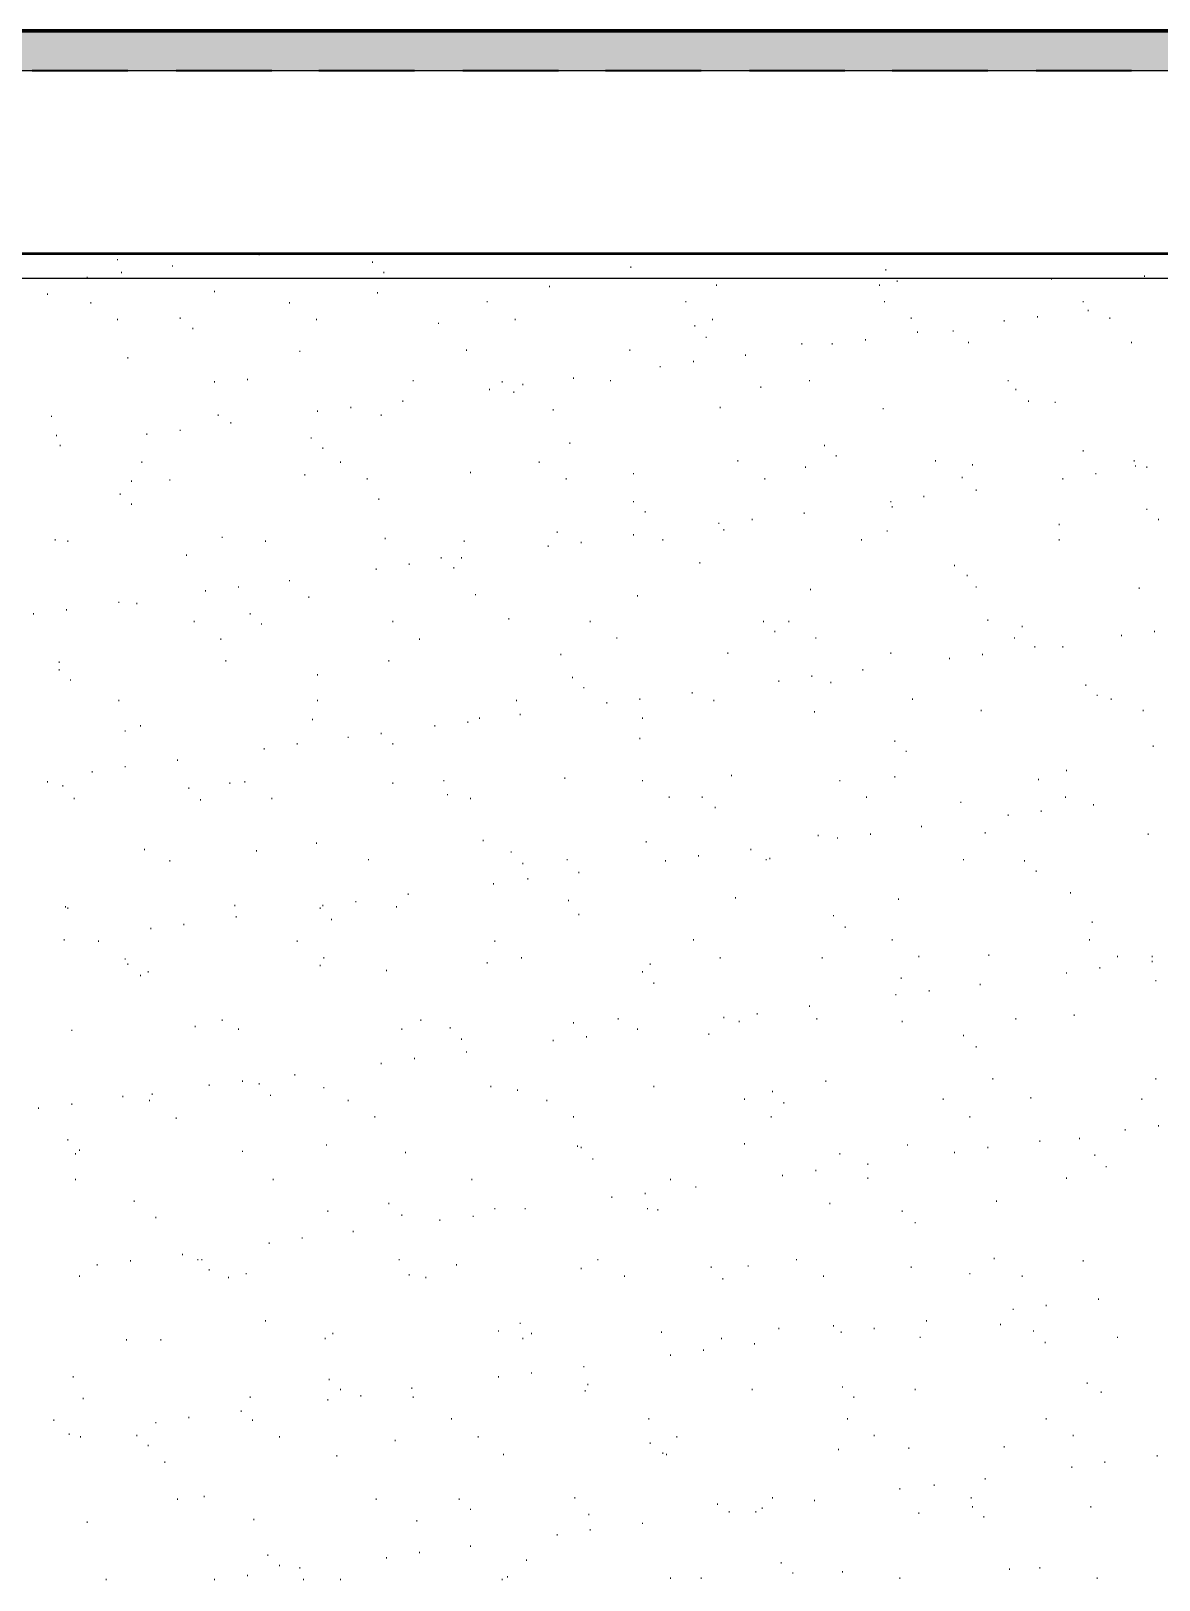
# Model space of a CAD drawing. Header units: inches. Extents: x 5 to 516, y -193 to 129.
# Drawn here: x 43.355 to 46.307, y -83.44 to -79.386 of the extents above; entities that cross this region are included whole.
import ezdxf

# ---------------------------------------------------------------- set-up
doc = ezdxf.new("R2010")
doc.units = ezdxf.units.IN
doc.header["$MEASUREMENT"] = 0
for name, color, linetype in [('Highlight', 210, 'Continuous'), ('PDF4_Geometry', 7, 'Continuous'), ('PDF4_Solid Fills', 7, 'Continuous')]:
    doc.layers.add(name, color=color, linetype=linetype)

msp = doc.modelspace()

# ---------------------------------------------------------------- hatches: boundary and pattern name
at = {"layer": 'PDF4_Solid Fills', "true_color": 0xb3b3b3, "transparency": 33554559}
msp.add_hatch(color=253, dxfattribs=at).paths.add_polyline_path([(33.2754117, -79.489649), (78.6554168, -79.489649), (78.6554168, -79.3863156), (28.0920888, -79.3863156), (28.0920888, -79.489649)])

# ---------------------------------------------------------------- linework, layer by layer
at = {"layer": 'Highlight'}
for p, q in [((23.3387434, -79.4896516), (137.6392915, -79.4896516)), ((23.3387518, -80.0329832), (138.0451299, -80.0329832))]:
    msp.add_line(p, q, dxfattribs=at)
at = {"layer": 'PDF4_Geometry', "lineweight": 70}
msp.add_lwpolyline([(134.6320923, -79.969649), (134.6320923, -79.3863156), (26.9620804, -79.3863156)], dxfattribs=at)
at = {"layer": 'PDF4_Geometry', "lineweight": 35}
for points in [[(43.3587526, -79.4896516), (43.6087526, -79.4896516)], [(43.7354142, -79.4896516), (43.9854142, -79.4896516)], [(44.1087527, -79.4896516), (44.3587527, -79.4896516)], [(44.4854142, -79.4896516), (44.7354142, -79.4896516)], [(44.8587527, -79.4896516), (45.1087528, -79.4896516)], [(45.2354143, -79.4896516), (45.4854143, -79.4896516)], [(45.6087528, -79.4896516), (45.8587528, -79.4896516)], [(45.9854143, -79.4896516), (46.2354144, -79.4896516)]]:
    msp.add_lwpolyline(points, dxfattribs=at)
at = {"layer": 'PDF4_Geometry', "lineweight": 50}
msp.add_lwpolyline([(134.6320923, -79.969649), (26.9620804, -79.969649)], dxfattribs=at)
at = {"layer": 'PDF4_Geometry', "lineweight": 15}
for points in [[(43.9520915, -79.9729821), (43.9520915, -79.9696487)], [(43.5820913, -79.9863154), (43.5820913, -79.9829821)], [(43.7254247, -80.0029821), (43.7254247, -79.9996488)], [(44.248758, -79.9929821), (44.248758, -79.9896487)], [(44.9254243, -80.0063154), (44.9254243, -80.0029821)], [(45.5920911, -80.0129821), (45.5920911, -80.0096488)], [(43.5020912, -80.0329821), (43.5020912, -80.0296488)], [(43.5920909, -80.0196488), (43.5920909, -80.0163154)], [(44.2787576, -80.0196488), (44.2787576, -80.0163154)], [(44.7120912, -80.0563154), (44.7120912, -80.0529821)], [(45.1487579, -80.0529821), (45.1487579, -80.0496488)], [(45.5754242, -80.0529821), (45.5754242, -80.0496488)], [(45.6220915, -80.0429821), (45.6220915, -80.0396488)], [(46.0254246, -80.0363154), (46.0254246, -80.0329821)], [(46.2687582, -80.0296488), (46.2687582, -80.0263154)], [(43.3987578, -80.0763154), (43.3987578, -80.0729821)], [(43.8354245, -80.0696488), (43.8354245, -80.0663154)], [(44.2620908, -80.0729821), (44.2620908, -80.0696488)], [(44.5487577, -80.0963154), (44.5487577, -80.0929821)], [(45.0687578, -80.0963154), (45.0687578, -80.0929821)], [(45.5887578, -80.0963154), (45.5887578, -80.0929821)], [(46.1087579, -80.0963154), (46.1087579, -80.0929821)], [(43.5120907, -80.0996488), (43.5120907, -80.0963154)], [(44.0320908, -80.0996488), (44.0320908, -80.0963154)], [(45.9887577, -80.1363154), (45.9887577, -80.1329821)], [(46.1220915, -80.1196488), (46.1220915, -80.1163154)], [(43.5820913, -80.1429821), (43.5820913, -80.1396488)], [(43.7454247, -80.1396488), (43.7454247, -80.1363154)], [(43.7787576, -80.1663154), (43.7787576, -80.1629821)], [(44.1020914, -80.1429821), (44.1020914, -80.1396488)], [(44.4220911, -80.1529821), (44.4220911, -80.1496488)], [(44.6220914, -80.1429821), (44.6220914, -80.1396488)], [(45.092091, -80.1596488), (45.092091, -80.1563154)], [(45.1387583, -80.1429821), (45.1387583, -80.1396488)], [(45.6587576, -80.1396488), (45.6587576, -80.1363154)], [(45.6754244, -80.1763154), (45.6754244, -80.1729821)], [(45.7687582, -80.1729821), (45.7687582, -80.1696488)], [(45.9020912, -80.1463154), (45.9020912, -80.1429821)], [(46.1787576, -80.1396488), (46.1787576, -80.1363154)], [(45.1220915, -80.1896488), (45.1220915, -80.1863154)], [(45.3720915, -80.2063154), (45.3720915, -80.2029821)], [(45.4520917, -80.2063154), (45.4520917, -80.2029821)], [(45.5387582, -80.1963154), (45.5387582, -80.1929821)], [(45.8087582, -80.2029821), (45.8087582, -80.1996488)], [(46.2354246, -80.2029821), (46.2354246, -80.1996488)], [(43.6087577, -80.2429821), (43.6087577, -80.2396488)], [(44.0587581, -80.2263154), (44.0587581, -80.2229821)], [(44.4954248, -80.2229821), (44.4954248, -80.2196488)], [(44.9220911, -80.2229821), (44.9220911, -80.2196488)], [(45.0887578, -80.2529821), (45.0887578, -80.2496488)], [(45.2254249, -80.2363154), (45.2254249, -80.2329821)], [(43.922091, -80.2996488), (43.922091, -80.2963154)], [(44.7754245, -80.2963154), (44.7754245, -80.2929821)], [(45.0020913, -80.2663154), (45.0020913, -80.2629821)], [(43.8354245, -80.3063154), (43.8354245, -80.3029821)], [(44.3554246, -80.3029821), (44.3554246, -80.2996488)], [(44.5554249, -80.3263154), (44.5554249, -80.3229821)], [(44.5887578, -80.3063154), (44.5887578, -80.3029821)], [(44.6187583, -80.3329821), (44.6187583, -80.3296488)], [(44.6420915, -80.3129821), (44.6420915, -80.3096488)], [(44.8720914, -80.3029821), (44.8720914, -80.2996488)], [(45.2654249, -80.3196488), (45.2654249, -80.3163154)], [(45.3920915, -80.3029821), (45.3920915, -80.2996488)], [(45.9120916, -80.3029821), (45.9120916, -80.2996488)], [(45.9320916, -80.3263154), (45.9320916, -80.3229821)], [(44.1920911, -80.3729821), (44.1920911, -80.3696488)], [(44.3287581, -80.3563154), (44.3287581, -80.3529821)], [(44.7220916, -80.3796488), (44.7220916, -80.3763154)], [(45.1587575, -80.3729821), (45.1587575, -80.3696488)], [(45.5854247, -80.3763154), (45.5854247, -80.3729821)], [(45.9654245, -80.3563154), (45.9654245, -80.3529821)], [(46.035425, -80.3596488), (46.035425, -80.3563154)], [(43.4087574, -80.3963154), (43.4087574, -80.3929821)], [(43.8454241, -80.3929821), (43.8454241, -80.3896488)], [(43.8787578, -80.4129821), (43.8787578, -80.4096488)], [(44.1054245, -80.3829821), (44.1054245, -80.3796488)], [(44.2720912, -80.3929821), (44.2720912, -80.3896488)], [(43.422091, -80.4463155), (43.422091, -80.4429821)], [(43.6587574, -80.4429821), (43.6587574, -80.4396488)], [(43.7454247, -80.4329821), (43.7454247, -80.4296488)], [(44.0887577, -80.4529821), (44.0887577, -80.4496488)], [(43.4320914, -80.4729821), (43.4320914, -80.4696488)], [(44.1187582, -80.4796488), (44.1187582, -80.4763155)], [(44.7654249, -80.4663155), (44.7654249, -80.4629821)], [(45.4320916, -80.4729821), (45.4320916, -80.4696488)], [(45.4620912, -80.4996488), (45.4620912, -80.4963155)], [(46.1087579, -80.4863155), (46.1087579, -80.4829821)], [(43.6454246, -80.5163155), (43.6454246, -80.5129821)], [(44.1654247, -80.5163155), (44.1654247, -80.5129821)], [(44.5054244, -80.5429821), (44.5054244, -80.5396488)], [(44.6854248, -80.5163155), (44.6854248, -80.5129821)], [(45.2054248, -80.5129821), (45.2054248, -80.5096488)], [(45.3820911, -80.5296488), (45.3820911, -80.5263155)], [(45.7220917, -80.5129821), (45.7220917, -80.5096488)], [(45.8187579, -80.5229821), (45.8187579, -80.5196488)], [(46.2420909, -80.5129821), (46.2420909, -80.5096488)], [(46.2454249, -80.5263155), (46.2454249, -80.5229821)], [(46.2754246, -80.5296488), (46.2754246, -80.5263155)], [(43.6187582, -80.5663155), (43.6187582, -80.5629821)], [(43.7187575, -80.5629821), (43.7187575, -80.5596488)], [(44.0720909, -80.5496488), (44.0720909, -80.5463155)], [(44.2354244, -80.5596488), (44.2354244, -80.5563155)], [(44.7554244, -80.5596488), (44.7554244, -80.5563155)], [(44.9320916, -80.5463155), (44.9320916, -80.5429821)], [(45.2754245, -80.5596488), (45.2754245, -80.5563155)], [(45.7920914, -80.5563155), (45.7920914, -80.5529821)], [(46.055425, -80.5596488), (46.055425, -80.5563155)], [(46.1420916, -80.5463155), (46.1420916, -80.5429821)], [(43.5887577, -80.5996488), (43.5887577, -80.5963155)], [(44.2654248, -80.6129821), (44.2654248, -80.6096488)], [(44.9320916, -80.6196488), (44.9320916, -80.6163155)], [(45.6054247, -80.6196488), (45.6054247, -80.6163155)], [(45.6920912, -80.6063155), (45.6920912, -80.6029821)], [(45.8287582, -80.5896488), (45.8287582, -80.5863155)], [(43.6187582, -80.6263155), (43.6187582, -80.6229821)], [(44.9620912, -80.6463155), (44.9620912, -80.6429821)], [(45.3787579, -80.6496488), (45.3787579, -80.6463155)], [(45.6087579, -80.6329821), (45.6087579, -80.6296488)], [(46.2754246, -80.6396488), (46.2754246, -80.6363155)], [(44.7320912, -80.6996488), (44.7320912, -80.6963155)], [(45.1554243, -80.6763155), (45.1554243, -80.6729821)], [(45.168758, -80.6929821), (45.168758, -80.6896488)], [(45.2420909, -80.6663155), (45.2420909, -80.6629821)], [(45.5954242, -80.6963155), (45.5954242, -80.6929821)], [(46.0454246, -80.6796488), (46.0454246, -80.6763155)], [(46.3054251, -80.6663155), (46.3054251, -80.6629821)], [(43.4187578, -80.7196488), (43.4187578, -80.7163155)], [(43.4520915, -80.7229821), (43.4520915, -80.7196488)], [(43.8554245, -80.7129821), (43.8554245, -80.7096488)], [(43.9687575, -80.7229821), (43.9687575, -80.7196488)], [(44.2820908, -80.7163155), (44.2820908, -80.7129821)], [(44.4887576, -80.7229821), (44.4887576, -80.7196488)], [(44.708758, -80.7363155), (44.708758, -80.7329821)], [(44.7954245, -80.7263155), (44.7954245, -80.7229821)], [(44.9320916, -80.7063155), (44.9320916, -80.7029821)], [(45.0087577, -80.7196488), (45.0087577, -80.7163155)], [(45.5287577, -80.7196488), (45.5287577, -80.7163155)], [(46.0454246, -80.7196488), (46.0454246, -80.7163155)], [(43.7620907, -80.7596488), (43.7620907, -80.7563155)], [(44.3454241, -80.7829821), (44.3454241, -80.7796488)], [(44.4287575, -80.7663155), (44.4287575, -80.7629821)], [(44.4820912, -80.7663155), (44.4820912, -80.7629821)], [(45.1054246, -80.7796488), (45.1054246, -80.7763155)], [(44.0320908, -80.8263155), (44.0320908, -80.8229821)], [(44.2587576, -80.7963155), (44.2587576, -80.7929821)], [(44.4620911, -80.7929821), (44.4620911, -80.7896488)], [(45.7720913, -80.7863155), (45.7720913, -80.7829821)], [(45.805425, -80.8129821), (45.805425, -80.8096488)], [(43.8120912, -80.8529822), (43.8120912, -80.8496488)], [(43.8987578, -80.8429822), (43.8987578, -80.8396488)], [(44.5187581, -80.8629822), (44.5187581, -80.8596488)], [(44.9420912, -80.8663155), (44.9420912, -80.8629822)], [(45.3954247, -80.8496488), (45.3954247, -80.8463155)], [(45.8287582, -80.8429822), (45.8287582, -80.8396488)], [(46.2554246, -80.8463155), (46.2554246, -80.8429822)], [(43.4487574, -80.9029822), (43.4487574, -80.8996488)], [(43.5854245, -80.8829822), (43.5854245, -80.8796488)], [(43.632091, -80.8863155), (43.632091, -80.8829822)], [(44.0820913, -80.8696488), (44.0820913, -80.8663155)], [(43.3620909, -80.9129822), (43.3620909, -80.9096488)], [(43.7820908, -80.9329822), (43.7820908, -80.9296488)], [(43.9287574, -80.9129822), (43.9287574, -80.9096488)], [(43.9587579, -80.9396488), (43.9587579, -80.9363155)], [(44.3020909, -80.9329822), (44.3020909, -80.9296488)], [(44.6054246, -80.9263155), (44.6054246, -80.9229822)], [(44.8187578, -80.9329822), (44.8187578, -80.9296488)], [(45.2720913, -80.9329822), (45.2720913, -80.9296488)], [(45.3387578, -80.9329822), (45.3387578, -80.9296488)], [(45.8587579, -80.9296488), (45.8587579, -80.9263155)], [(45.9487576, -80.9463155), (45.9487576, -80.9429822)], [(43.8520914, -80.9796488), (43.8520914, -80.9763155)], [(44.3720914, -80.9796488), (44.3720914, -80.9763155)], [(44.8887583, -80.9763155), (44.8887583, -80.9729822)], [(45.302091, -80.9596489), (45.302091, -80.9563154)], [(45.4087575, -80.9763155), (45.4087575, -80.9729822)], [(45.9287576, -80.9763155), (45.9287576, -80.9729822)], [(46.2087581, -80.9696488), (46.2087581, -80.9663155)], [(46.2954246, -80.9596489), (46.2954246, -80.9563154)], [(44.7420908, -81.0196489), (44.7420908, -81.0163154)], [(45.1787575, -81.0163154), (45.1787575, -81.0129822)], [(45.6054247, -81.0163154), (45.6054247, -81.0129822)], [(45.8454242, -81.0196489), (45.8454242, -81.0163154)], [(45.9820913, -80.9996488), (45.9820913, -80.9963156)], [(46.055425, -80.9996488), (46.055425, -80.9963156)], [(43.4287574, -81.0396488), (43.4287574, -81.0363155)], [(43.4287574, -81.0596488), (43.4287574, -81.0563156)], [(43.8654241, -81.0363155), (43.8654241, -81.0329822)], [(44.2920913, -81.0363155), (44.2920913, -81.0329822)], [(45.5320909, -81.0596488), (45.5320909, -81.0563156)], [(45.7587577, -81.0296488), (45.7587577, -81.0263155)], [(43.4587579, -81.0863155), (43.4587579, -81.0829822)], [(44.1054245, -81.0729822), (44.1054245, -81.0696488)], [(44.7720913, -81.0796489), (44.7720913, -81.0763154)], [(44.8020909, -81.1063155), (44.8020909, -81.1029822)], [(45.3120914, -81.0896489), (45.3120914, -81.0863155)], [(45.3987579, -81.0763154), (45.3987579, -81.0729822)], [(45.4487576, -81.0929822), (45.4487576, -81.0896489)], [(46.1154243, -81.0996488), (46.1154243, -81.0963155)], [(43.5854245, -81.1396489), (43.5854245, -81.1363155)], [(44.1054245, -81.1396489), (44.1054245, -81.1363155)], [(44.6254246, -81.1396489), (44.6254246, -81.1363155)], [(44.862091, -81.1463155), (44.862091, -81.1429822)], [(44.9487576, -81.1363155), (44.9487576, -81.1329822)], [(45.0854246, -81.1196488), (45.0854246, -81.1163155)], [(45.1420915, -81.1396489), (45.1420915, -81.1363155)], [(45.6620916, -81.1363155), (45.6620916, -81.1329822)], [(46.1454248, -81.1263156), (46.1454248, -81.1229821)], [(46.1820917, -81.1363155), (46.1820917, -81.1329822)], [(44.0920909, -81.1896488), (44.0920909, -81.1863156)], [(44.5287576, -81.1863156), (44.5287576, -81.1829821)], [(44.6354243, -81.1763155), (44.6354243, -81.1729822)], [(44.9554248, -81.1863156), (44.9554248, -81.1829821)], [(45.4054243, -81.1696488), (45.4054243, -81.1663155)], [(45.8420911, -81.1663155), (45.8420911, -81.1629822)], [(46.265425, -81.1663155), (46.265425, -81.1629822)], [(43.6020913, -81.2196488), (43.6020913, -81.2163155)], [(43.6420914, -81.2063155), (43.6420914, -81.2029822)], [(44.2720912, -81.2263155), (44.2720912, -81.2229822)], [(44.4120915, -81.2063155), (44.4120915, -81.2029822)], [(44.498758, -81.1963155), (44.498758, -81.1929822)], [(43.9654243, -81.2663155), (43.9654243, -81.2629822)], [(44.0520909, -81.2529822), (44.0520909, -81.2496489)], [(44.1854247, -81.2363155), (44.1854247, -81.2329822)], [(44.3020909, -81.2529822), (44.3020909, -81.2496489)], [(44.9487576, -81.2396488), (44.9487576, -81.2363155)], [(45.6154243, -81.2463156), (45.6154243, -81.2429821)], [(46.2920914, -81.2596489), (46.2920914, -81.2563156)], [(43.6020913, -81.3129821), (43.6020913, -81.3096489)], [(43.7387575, -81.2963155), (43.7387575, -81.2929822)], [(45.6454247, -81.2729822), (45.6454247, -81.2696489)], [(43.3987578, -81.3529822), (43.3987578, -81.3496488)], [(43.5154248, -81.3263155), (43.5154248, -81.3229822)], [(43.9154246, -81.3529822), (43.9154246, -81.3496488)], [(44.4354247, -81.3496488), (44.4354247, -81.3463155)], [(44.7520913, -81.3429822), (44.7520913, -81.3396489)], [(44.9554248, -81.3496488), (44.9554248, -81.3463155)], [(45.188758, -81.3363155), (45.188758, -81.3329822)], [(45.4720917, -81.3496488), (45.4720917, -81.3463155)], [(45.6154243, -81.3396489), (45.6154243, -81.3363155)], [(45.9920909, -81.3463155), (45.9920909, -81.3429822)], [(46.0654246, -81.3229822), (46.0654246, -81.3196489)], [(43.4387578, -81.3629821), (43.4387578, -81.3596489)], [(43.768758, -81.3696489), (43.768758, -81.3663155)], [(43.8754246, -81.3563155), (43.8754246, -81.3529822)], [(44.3020909, -81.3563155), (44.3020909, -81.3529822)], [(44.4454243, -81.3863155), (44.4454243, -81.3829822)], [(45.0254245, -81.3929822), (45.0254245, -81.3896489)], [(45.112091, -81.3929822), (45.112091, -81.3896489)], [(45.5420914, -81.3929822), (45.5420914, -81.3896489)], [(46.0620914, -81.3929822), (46.0620914, -81.3896489)], [(43.4687575, -81.3963155), (43.4687575, -81.3929822)], [(43.7987576, -81.3996489), (43.7987576, -81.3963155)], [(43.9854244, -81.3963155), (43.9854244, -81.3929822)], [(44.5054244, -81.3963155), (44.5054244, -81.3929822)], [(45.1454247, -81.4196489), (45.1454247, -81.4163155)], [(45.7887582, -81.4063155), (45.7887582, -81.4029822)], [(45.9987581, -81.4296489), (45.9987581, -81.4263155)], [(46.1354244, -81.4129823), (46.1354244, -81.4096488)], [(45.6854248, -81.4696488), (45.6854248, -81.4663155)], [(45.9120916, -81.4396489), (45.9120916, -81.4363156)], [(44.1020914, -81.5129822), (44.1020914, -81.5096489)], [(44.5387581, -81.5063156), (44.5387581, -81.5029822)], [(44.9654244, -81.5096489), (44.9654244, -81.5063156)], [(45.4154248, -81.4929821), (45.4154248, -81.4896489)], [(45.4654244, -81.4996489), (45.4654244, -81.4963156)], [(45.552091, -81.4896489), (45.552091, -81.4863155)], [(45.8520915, -81.4863155), (45.8520915, -81.4829823)], [(46.2787578, -81.4896489), (46.2787578, -81.4863155)], [(43.652091, -81.5296488), (43.652091, -81.5263155)], [(43.9454243, -81.5329822), (43.9454243, -81.5296488)], [(44.2387576, -81.5563156), (44.2387576, -81.5529822)], [(44.612091, -81.5363155), (44.612091, -81.5329822)], [(44.7587577, -81.5563156), (44.7587577, -81.5529822)], [(45.1020915, -81.5463155), (45.1020915, -81.5429823)], [(45.2387576, -81.5296488), (45.2387576, -81.5263155)], [(45.2787577, -81.5563156), (45.2787577, -81.5529822)], [(45.2887581, -81.5529822), (45.2887581, -81.5496489)], [(45.7954246, -81.5563156), (45.7954246, -81.5529822)], [(43.7187575, -81.5596489), (43.7187575, -81.5563156)], [(44.6420915, -81.5663156), (44.6420915, -81.5629822)], [(44.7887581, -81.5896489), (44.7887581, -81.5863155)], [(45.0154249, -81.5596489), (45.0154249, -81.5563156)], [(45.9554249, -81.5596489), (45.9554249, -81.5563156)], [(45.9854245, -81.5863155), (45.9854245, -81.5829822)], [(44.5654245, -81.6196489), (44.5654245, -81.6163155)], [(44.6554243, -81.6063155), (44.6554243, -81.6029823)], [(43.8887582, -81.6763156), (43.8887582, -81.6729823)], [(44.1187582, -81.6763156), (44.1187582, -81.6729823)], [(44.2054247, -81.6663156), (44.2054247, -81.6629823)], [(44.342091, -81.6463155), (44.342091, -81.6429822)], [(44.7620908, -81.6629823), (44.7620908, -81.6596488)], [(45.1987576, -81.6563155), (45.1987576, -81.6529822)], [(45.6254247, -81.6596488), (45.6254247, -81.6563155)], [(46.0754243, -81.6429822), (46.0754243, -81.6396489)], [(43.4454242, -81.6796489), (43.4454242, -81.6763156)], [(43.4520915, -81.6829822), (43.4520915, -81.6796489)], [(43.8920914, -81.7063155), (43.8920914, -81.7029822)], [(44.1120909, -81.6829822), (44.1120909, -81.6796489)], [(44.1420914, -81.7129822), (44.1420914, -81.7096489)], [(44.3120913, -81.6796489), (44.3120913, -81.6763156)], [(44.7887581, -81.6996489), (44.7887581, -81.6963155)], [(45.4554248, -81.7029822), (45.4554248, -81.6996489)], [(43.6687578, -81.7363156), (43.6687578, -81.7329823)], [(43.7554244, -81.7263156), (43.7554244, -81.7229823)], [(45.4854245, -81.7329823), (45.4854245, -81.7296488)], [(46.1320912, -81.7196488), (46.1320912, -81.7163156)], [(43.442091, -81.7663155), (43.442091, -81.7629822)], [(43.5320908, -81.7696489), (43.5320908, -81.7663155)], [(44.0520909, -81.7696489), (44.0520909, -81.7663155)], [(44.5687578, -81.7696489), (44.5687578, -81.7663155)], [(45.0887578, -81.7663155), (45.0887578, -81.7629822)], [(45.6087579, -81.7663155), (45.6087579, -81.7629822)], [(46.1254248, -81.7663155), (46.1254248, -81.7629822)], [(43.6020913, -81.8163156), (43.6020913, -81.8129822)], [(43.6087577, -81.829649), (43.6087577, -81.8263155)], [(44.1120909, -81.8329822), (44.1120909, -81.829649)], [(44.1220914, -81.8129822), (44.1220914, -81.8096489)], [(44.5487577, -81.8263155), (44.5487577, -81.8229822)], [(44.6387583, -81.8129822), (44.6387583, -81.8096489)], [(44.9754248, -81.829649), (44.9754248, -81.8263155)], [(45.1587575, -81.8129822), (45.1587575, -81.8096489)], [(45.4254244, -81.8129822), (45.4254244, -81.8096489)], [(45.6787576, -81.8096489), (45.6787576, -81.8063156)], [(45.8620911, -81.8063156), (45.8620911, -81.8029822)], [(46.1520912, -81.839649), (46.1520912, -81.8363156)], [(46.1987577, -81.8096489), (46.1987577, -81.8063156)], [(46.2887582, -81.8096489), (46.2887582, -81.8063156)], [(46.2887582, -81.8229822), (46.2887582, -81.8196489)], [(43.6420914, -81.859649), (43.6420914, -81.8563156)], [(43.6620914, -81.849649), (43.6620914, -81.8463156)], [(44.2854249, -81.8463156), (44.2854249, -81.8429821)], [(44.9554248, -81.849649), (44.9554248, -81.8463156)], [(44.9854245, -81.8796488), (44.9854245, -81.8763156)], [(45.6320911, -81.8663156), (45.6320911, -81.8629822)], [(46.0654246, -81.8529822), (46.0654246, -81.849649)], [(46.2987578, -81.8729822), (46.2987578, -81.869649)], [(45.6187583, -81.9096488), (45.6187583, -81.9063157)], [(45.7054248, -81.8996488), (45.7054248, -81.8963156)], [(45.8387579, -81.8829822), (45.8387579, -81.8796488)], [(45.2554245, -81.959649), (45.2554245, -81.9563155)], [(45.3920915, -81.9396489), (45.3920915, -81.9363155)], [(43.7854249, -81.9929822), (43.7854249, -81.989649)], [(43.8554245, -81.9763156), (43.8554245, -81.9729822)], [(43.8987578, -81.9996488), (43.8987578, -81.9963156)], [(44.3254241, -81.9996488), (44.3254241, -81.9963156)], [(44.3754246, -81.9763156), (44.3754246, -81.9729822)], [(44.4520916, -81.9963156), (44.4520916, -81.9929822)], [(44.7754245, -81.9829822), (44.7754245, -81.979649)], [(44.8920915, -81.9729822), (44.8920915, -81.969649)], [(44.9420912, -81.9996488), (44.9420912, -81.9963156)], [(45.168758, -81.969649), (45.168758, -81.9663156)], [(45.208758, -81.979649), (45.208758, -81.9763156)], [(45.4120915, -81.9729822), (45.4120915, -81.969649)], [(45.6354243, -81.979649), (45.6354243, -81.9763156)], [(45.9320916, -81.9729822), (45.9320916, -81.969649)], [(46.0854247, -81.9629821), (46.0854247, -81.959649)], [(43.4620911, -82.0029822), (43.4620911, -81.9996488)], [(44.4820912, -82.0263157), (44.4820912, -82.0229822)], [(44.7220916, -82.0296489), (44.7220916, -82.0263157)], [(44.8087582, -82.0196489), (44.8087582, -82.0163156)], [(45.1287579, -82.0129822), (45.1287579, -82.0096488)], [(45.7954246, -82.0163156), (45.7954246, -82.0129822)], [(44.3587578, -82.0763155), (44.3587578, -82.0729824)], [(44.4954248, -82.0596489), (44.4954248, -82.0563155)], [(45.8287582, -82.0463155), (45.8287582, -82.0429823)], [(44.0454244, -82.119649), (44.0454244, -82.1163156)], [(44.2720912, -82.089649), (44.2720912, -82.0863156)], [(43.8220909, -82.1463156), (43.8220909, -82.1429823)], [(43.9087574, -82.1363156), (43.9087574, -82.1329823)], [(43.9520915, -82.1429823), (43.9520915, -82.1396489)], [(44.1220914, -82.1529823), (44.1220914, -82.1496489)], [(44.5587581, -82.1496489), (44.5587581, -82.1463156)], [(44.6287578, -82.1596489), (44.6287578, -82.1563157)], [(44.9854245, -82.1496489), (44.9854245, -82.1463156)], [(45.2954245, -82.1629823), (45.2954245, -82.1596489)], [(45.4354248, -82.1363156), (45.4354248, -82.1329823)], [(45.8720915, -82.1296488), (45.8720915, -82.1263156)], [(46.2987578, -82.1296488), (46.2987578, -82.1263156)], [(43.4620911, -82.1963155), (43.4620911, -82.1929824)], [(43.5954241, -82.1763155), (43.5954241, -82.1729823)], [(43.6654246, -82.1863155), (43.6654246, -82.1829823)], [(43.672091, -82.1696489), (43.672091, -82.1663155)], [(43.9820911, -82.1729823), (43.9820911, -82.1696489)], [(44.1854247, -82.1863155), (44.1854247, -82.1829823)], [(44.7054248, -82.1863155), (44.7054248, -82.1829823)], [(45.2220916, -82.1829823), (45.2220916, -82.1796489)], [(45.3254242, -82.1929824), (45.3254242, -82.1896489)], [(45.7420909, -82.1829823), (45.7420909, -82.1796489)], [(45.9720917, -82.1796489), (45.9720917, -82.1763155)], [(46.2620909, -82.1829823), (46.2620909, -82.1796489)], [(43.3754245, -82.2063155), (43.3754245, -82.2029824)], [(43.7354244, -82.2329822), (43.7354244, -82.229649)], [(44.2554244, -82.229649), (44.2554244, -82.2263156)], [(44.7754245, -82.229649), (44.7754245, -82.2263156)], [(45.2920914, -82.229649), (45.2920914, -82.2263156)], [(45.8120914, -82.229649), (45.8120914, -82.2263156)], [(46.2187577, -82.2629823), (46.2187577, -82.2596488)], [(46.3054251, -82.2529823), (46.3054251, -82.2496488)], [(43.4520915, -82.2896489), (43.4520915, -82.2863157)], [(43.4720915, -82.3263155), (43.4720915, -82.3229824)], [(43.4820911, -82.3163155), (43.4820911, -82.3129823)], [(43.9087574, -82.3196489), (43.9087574, -82.3163155)], [(44.1287578, -82.3029823), (44.1287578, -82.2996489)], [(44.3354246, -82.3229824), (44.3354246, -82.3196489)], [(44.7854249, -82.3063155), (44.7854249, -82.3029823)], [(44.7954245, -82.3096489), (44.7954245, -82.3063155)], [(45.2220916, -82.2996489), (45.2220916, -82.2963155)], [(45.4720917, -82.3263155), (45.4720917, -82.3229824)], [(45.6487579, -82.3029823), (45.6487579, -82.2996489)], [(45.7720913, -82.3229824), (45.7720913, -82.3196489)], [(45.8587579, -82.3096489), (45.8587579, -82.3063155)], [(45.9954249, -82.2929823), (45.9954249, -82.2896489)], [(46.0987583, -82.2863157), (46.0987583, -82.2829823)], [(44.8254242, -82.339649), (44.8254242, -82.3363156)], [(45.5454246, -82.3529822), (45.5454246, -82.349649)], [(46.1387584, -82.329649), (46.1387584, -82.3263155)], [(46.168758, -82.3596491), (46.168758, -82.3563156)], [(43.4720915, -82.3929823), (43.4720915, -82.3896489)], [(43.9887575, -82.3929823), (43.9887575, -82.3896489)], [(44.5087576, -82.3929823), (44.5087576, -82.3896489)], [(45.0287577, -82.3929823), (45.0287577, -82.3896489)], [(45.322091, -82.3829823), (45.322091, -82.3796488)], [(45.4087575, -82.3696491), (45.4087575, -82.3663156)], [(45.5454246, -82.3896489), (45.5454246, -82.3863157)], [(46.0654246, -82.3896489), (46.0654246, -82.3863157)], [(44.8754247, -82.4396489), (44.8754247, -82.4363156)], [(44.9620912, -82.4296489), (44.9620912, -82.4263155)], [(45.0954242, -82.4129823), (45.0954242, -82.4096489)], [(43.6254246, -82.4496489), (43.6254246, -82.4463156)], [(44.132091, -82.4763156), (44.132091, -82.4729822)], [(44.2920913, -82.4563156), (44.2920913, -82.4529824)], [(44.3254241, -82.4863156), (44.3254241, -82.4829822)], [(44.5687578, -82.469649), (44.5687578, -82.4663156)], [(44.6487579, -82.469649), (44.6487579, -82.4663156)], [(44.9687576, -82.469649), (44.9687576, -82.4663156)], [(44.9954248, -82.4729822), (44.9954248, -82.469649)], [(45.4454244, -82.4563156), (45.4454244, -82.4529824)], [(45.6354243, -82.4763156), (45.6354243, -82.4729822)], [(45.8820911, -82.4496489), (45.8820911, -82.4463156)], [(43.6820915, -82.4929822), (43.6820915, -82.4896491)], [(44.4254243, -82.4996488), (44.4254243, -82.4963157)], [(44.5120908, -82.4896491), (44.5120908, -82.4863156)], [(45.668758, -82.5063157), (45.668758, -82.5029823)], [(43.9787579, -82.559649), (43.9787579, -82.5563156)], [(44.0654245, -82.5463155), (44.0654245, -82.5429823)], [(44.1987575, -82.5296489), (44.1987575, -82.5263157)], [(43.6154241, -82.6063156), (43.6154241, -82.6029822)], [(43.7520912, -82.589649), (43.7520912, -82.5863156)], [(43.7920912, -82.6029822), (43.7920912, -82.599649)], [(43.8020909, -82.6029822), (43.8020909, -82.599649)], [(44.3187577, -82.6029822), (44.3187577, -82.599649)], [(44.8387578, -82.6029822), (44.8387578, -82.599649)], [(45.3587579, -82.6029822), (45.3587579, -82.599649)], [(45.8754247, -82.599649), (45.8754247, -82.5963156)], [(46.1087579, -82.6063156), (46.1087579, -82.6029822)], [(43.4820911, -82.6463157), (43.4820911, -82.6429823)], [(43.5287576, -82.6163156), (43.5287576, -82.6129822)], [(43.8220909, -82.6296488), (43.8220909, -82.6263157)], [(43.8720914, -82.6496489), (43.8720914, -82.6463157)], [(43.9187579, -82.6396489), (43.9187579, -82.6363157)], [(44.3454241, -82.6429823), (44.3454241, -82.6396489)], [(44.3887582, -82.6496489), (44.3887582, -82.6463157)], [(44.4687576, -82.6163156), (44.4687576, -82.6129822)], [(44.7954245, -82.6263157), (44.7954245, -82.6229822)], [(44.9087575, -82.6463157), (44.9087575, -82.6429823)], [(45.1354243, -82.6229822), (45.1354243, -82.6196491)], [(45.2320912, -82.6196491), (45.2320912, -82.6163156)], [(45.4287575, -82.6463157), (45.4287575, -82.6429823)], [(45.6587576, -82.6229822), (45.6587576, -82.6196491)], [(45.8120914, -82.6396489), (45.8120914, -82.6363157)], [(45.9487576, -82.6463157), (45.9487576, -82.6429823)], [(45.1654247, -82.6529823), (45.1654247, -82.6496489)], [(46.0120909, -82.7229822), (46.0120909, -82.719649)], [(46.148758, -82.7063156), (46.148758, -82.7029824)], [(43.9687575, -82.7629823), (43.9687575, -82.7596489)], [(44.6354243, -82.7696489), (44.6354243, -82.7663157)], [(45.6987576, -82.7629823), (45.6987576, -82.7596489)], [(45.9254244, -82.7329822), (45.9254244, -82.729649)], [(44.1254246, -82.809649), (44.1254246, -82.8063156)], [(44.1454246, -82.7963155), (44.1454246, -82.7929824)], [(44.5787581, -82.7896489), (44.5787581, -82.7863158)], [(44.6420915, -82.809649), (44.6420915, -82.8063156)], [(44.6654247, -82.7963155), (44.6654247, -82.7929824)], [(45.0054245, -82.7929824), (45.0054245, -82.7896489)], [(45.1620915, -82.809649), (45.1620915, -82.8063156)], [(45.3120914, -82.7829823), (45.3120914, -82.7796489)], [(45.4554248, -82.7763158), (45.4554248, -82.7729823)], [(45.4754249, -82.7929824), (45.4754249, -82.7896489)], [(45.5620914, -82.7829823), (45.5620914, -82.7796489)], [(45.6820916, -82.8063156), (45.6820916, -82.8029824)], [(45.8920916, -82.7729823), (45.8920916, -82.7696489)], [(45.9787581, -82.7896489), (45.9787581, -82.7863158)], [(46.1987577, -82.8063156), (46.1987577, -82.8029824)], [(43.6054245, -82.8129824), (43.6054245, -82.809649)], [(43.6954242, -82.8129824), (43.6954242, -82.809649)], [(45.0287577, -82.8529823), (45.0287577, -82.849649)], [(45.1154242, -82.839649), (45.1154242, -82.8363156)], [(45.2487581, -82.8229824), (45.2487581, -82.819649)], [(46.0087578, -82.819649), (46.0087578, -82.8163156)], [(44.8020909, -82.8829823), (44.8020909, -82.8796489)], [(43.4654243, -82.9096489), (43.4654243, -82.9063158)], [(44.1354242, -82.9163155), (44.1354242, -82.9129824)], [(44.5787581, -82.9096489), (44.5787581, -82.9063158)], [(44.6654247, -82.8996489), (44.6654247, -82.8963157)], [(44.8120913, -82.929649), (44.8120913, -82.9263155)], [(46.1187584, -82.9263155), (46.1187584, -82.9229824)], [(43.4920907, -82.9663157), (43.4920907, -82.9629822)], [(43.9287574, -82.9629822), (43.9287574, -82.959649)], [(44.132091, -82.969649), (44.132091, -82.9663157)], [(44.1654247, -82.9429824), (44.1654247, -82.939649)], [(44.2187576, -82.959649), (44.2187576, -82.9563156)], [(44.3520914, -82.939649), (44.3520914, -82.9363156)], [(44.3554246, -82.9629822), (44.3554246, -82.959649)], [(44.8054249, -82.9463156), (44.8054249, -82.9429824)], [(45.2420909, -82.9429824), (45.2420909, -82.939649)], [(45.478758, -82.9363156), (45.478758, -82.9329824)], [(45.5087577, -82.9629822), (45.5087577, -82.959649)], [(45.668758, -82.9429824), (45.668758, -82.939649)], [(46.1554244, -82.949649), (46.1554244, -82.9463156)], [(43.9054242, -82.9996489), (43.9054242, -82.9963157)], [(43.4154246, -83.0229823), (43.4154246, -83.0196489)], [(43.6820915, -83.0296489), (43.6820915, -83.0263158)], [(43.768758, -83.0163157), (43.768758, -83.0129823)], [(43.9354247, -83.0229823), (43.9354247, -83.0196489)], [(44.4554247, -83.0196489), (44.4554247, -83.0163157)], [(44.9720916, -83.0196489), (44.9720916, -83.0163157)], [(45.4920909, -83.0196489), (45.4920909, -83.0163157)], [(46.0120909, -83.0196489), (46.0120909, -83.0163157)], [(43.4554247, -83.059649), (43.4554247, -83.0563156)], [(43.4854243, -83.0663156), (43.4854243, -83.0629824)], [(43.632091, -83.0629824), (43.632091, -83.059649)], [(43.6620914, -83.0896491), (43.6620914, -83.0863157)], [(44.0054244, -83.0663156), (44.0054244, -83.0629824)], [(44.3087581, -83.0763156), (44.3087581, -83.0729824)], [(44.5254245, -83.0663156), (44.5254245, -83.0629824)], [(44.9754248, -83.0829822), (44.9754248, -83.0796491)], [(45.0454245, -83.0663156), (45.0454245, -83.0629824)], [(45.5620914, -83.0629824), (45.5620914, -83.059649)], [(45.6520912, -83.0963157), (45.6520912, -83.0929822)], [(45.9020912, -83.0929822), (45.9020912, -83.0896491)], [(46.0820915, -83.0629824), (46.0820915, -83.059649)], [(43.7054247, -83.1329823), (43.7054247, -83.1296489)], [(44.1554242, -83.1163157), (44.1554242, -83.1129823)], [(44.592091, -83.1129823), (44.592091, -83.1096491)], [(45.0087577, -83.1096491), (45.0087577, -83.1063157)], [(45.0187581, -83.1129823), (45.0187581, -83.1096491)], [(45.4687577, -83.0996491), (45.4687577, -83.0963157)], [(46.1654248, -83.1329823), (46.1654248, -83.1296489)], [(46.3020911, -83.1163157), (46.3020911, -83.1129823)], [(45.8520915, -83.1763156), (45.8520915, -83.1729824)], [(46.0787583, -83.1463157), (46.0787583, -83.1429823)], [(45.6287579, -83.2029825), (45.6287579, -83.199649)], [(45.7187577, -83.1929825), (45.7187577, -83.189649)], [(43.7387575, -83.2296491), (43.7387575, -83.2263157)], [(43.8087581, -83.2229823), (43.8087581, -83.2196491)], [(44.2587576, -83.2296491), (44.2587576, -83.2263157)], [(44.4754248, -83.2296491), (44.4754248, -83.2263157)], [(44.5054244, -83.2563157), (44.5054244, -83.2529823)], [(44.7787577, -83.2263157), (44.7787577, -83.2229823)], [(45.1520911, -83.2429823), (45.1520911, -83.2396491)], [(45.2687581, -83.2529823), (45.2687581, -83.2496489)], [(45.2954245, -83.2263157), (45.2954245, -83.2229823)], [(45.4054243, -83.2329823), (45.4054243, -83.2296491)], [(45.8154246, -83.2263157), (45.8154246, -83.2229823)], [(45.8187579, -83.2496489), (45.8187579, -83.2463157)], [(46.1287579, -83.2496489), (46.1287579, -83.2463157)], [(43.5020912, -83.289649), (43.5020912, -83.2863158)], [(43.9387579, -83.2829823), (43.9387579, -83.279649)], [(44.3654242, -83.2863158), (44.3654242, -83.2829823)], [(44.8154245, -83.269649), (44.8154245, -83.2663157)], [(44.9554248, -83.2929824), (44.9554248, -83.289649)], [(45.1820916, -83.2629823), (45.1820916, -83.2596489)], [(45.2520913, -83.2629823), (45.2520913, -83.2596489)], [(45.6787576, -83.2663157), (45.6787576, -83.2629823)], [(45.8487583, -83.2763158), (45.8487583, -83.2729823)], [(44.7320912, -83.3229825), (44.7320912, -83.319649)], [(44.8187578, -83.309649), (44.8187578, -83.3063156)], [(43.9754248, -83.3763157), (43.9754248, -83.3729823)], [(44.3720914, -83.3696491), (44.3720914, -83.3663157)], [(44.5054244, -83.3529823), (44.5054244, -83.3496491)], [(44.0054244, -83.4029824), (44.0054244, -83.399649)], [(44.0587581, -83.409649), (44.0587581, -83.4063158)], [(44.2854249, -83.3829824), (44.2854249, -83.3796489)], [(44.6520911, -83.389649), (44.6520911, -83.3863157)], [(45.3187578, -83.3963157), (45.3187578, -83.3929824)], [(45.478758, -83.419649), (45.478758, -83.4163156)], [(45.9154248, -83.4129824), (45.9154248, -83.409649)], [(45.9954249, -83.409649), (45.9954249, -83.4063158)], [(43.5520908, -83.439649), (43.5520908, -83.4363156)], [(43.8354245, -83.439649), (43.8354245, -83.4363156)], [(43.922091, -83.429649), (43.922091, -83.4263156)], [(44.0687577, -83.439649), (44.0687577, -83.4363156)], [(44.1654247, -83.439649), (44.1654247, -83.4363156)], [(44.5887578, -83.439649), (44.5887578, -83.4363156)], [(44.6020914, -83.4329824), (44.6020914, -83.429649)], [(45.0287577, -83.4363156), (45.0287577, -83.4329824)], [(45.1087578, -83.4363156), (45.1087578, -83.4329824)], [(45.3487583, -83.4229824), (45.3487583, -83.419649)], [(45.6287579, -83.4363156), (45.6287579, -83.4329824)], [(46.1454248, -83.4363156), (46.1454248, -83.4329824)]]:
    msp.add_lwpolyline(points, dxfattribs=at)

doc.saveas('drawing.dxf')
